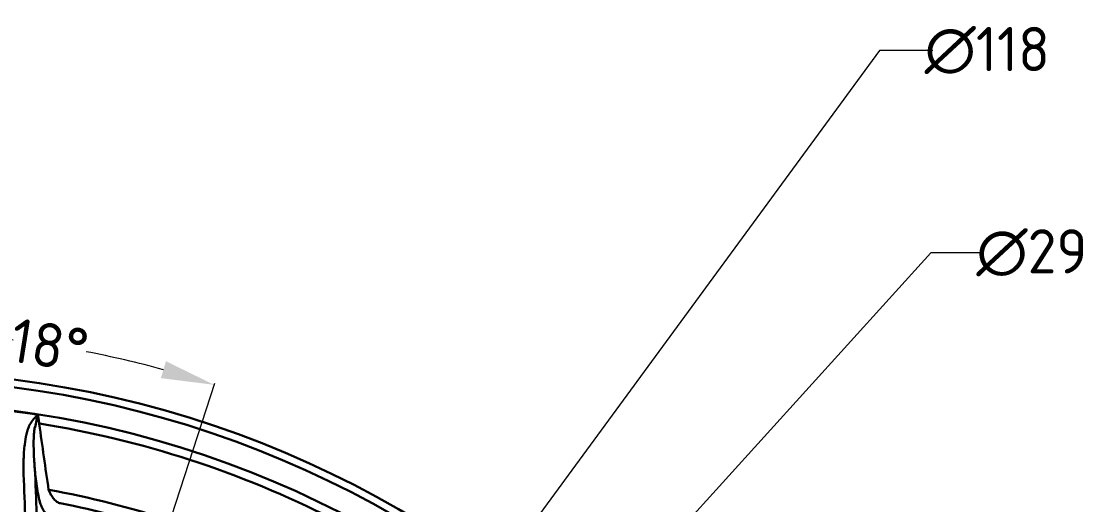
# Model space of a CAD drawing. Header units: inches. Extents: x 975 to 1816, y 133 to 420.
# Drawn here: x 1123.4 to 1184.1, y 327.7 to 355 of the extents above; entities that cross this region are included whole.
import ezdxf

# ---------------------------------------------------------------- set-up
doc = ezdxf.new("R2010")
doc.units = ezdxf.units.IN
doc.header["$MEASUREMENT"] = 0
doc.linetypes.add('CENTER', pattern=[2, 1.25, -0.25, 0.25, -0.25])
doc.layers.get('0').update_dxf_attribs({"lineweight": 30})
doc.layers.add('Center', color=1, linetype='CENTER', lineweight=18)
doc.styles.add('TCVN', font='tcvn+7284-2003r.ttf', dxfattribs={"height": 2.5})
doc.dimstyles.new('TCVN', dxfattribs={"dimtxt": 2.5, "dimasz": 3, "dimexe": 0.1, "dimexo": 0.0625, "dimgap": 0.09, "dimtad": 0, "dimtoh": 1, "dimdec": 0, "dimzin": 0, "dimdsep": 46, "dimtxsty": 'TCVN', "dimcen": 0.09, "dimclrd": 2, "dimclre": 2, "dimclrt": 1, "dimadec": 0, "dimazin": 0, "dimtfac": 1, "dimtdec": 0, "dimtofl": 0, "dimtmove": 0, "dimatfit": 3, "dimfxl": 1, "dimtolj": 1, "dimtzin": 0, "dimlwd": 18, "dimlwe": 18, "dimarcsym": 0})

# ---------------------------------------------------------------- blocks, each defined once
blk = doc.blocks.new('*D7')
at = {"layer": 'Center', "color": 2, "linetype": 'Continuous', "lineweight": 18, "transparency": 16777216}
for p, q in [((1171.919, 353.394), (1151.998, 326.267)), ((1174.919, 353.394), (1171.919, 353.394))]:
    blk.add_line(p, q, dxfattribs=at)
at = {"layer": 'Center', "color": 2, "lineweight": 18, "transparency": 16777216}
for p, q in [((1115.306, 276.426), (1115.486, 276.426)), ((1115.396, 276.336), (1115.396, 276.516))]:
    blk.add_line(p, q, dxfattribs=at)
at = {"layer": 'Center', "color": 2, "transparency": 16777216}
blk.add_solid([(1151.595, 326.563), (1152.401, 325.971), (1150.222, 323.849)], dxfattribs=at)
at = {"layer": 'Defpoints', "color": 0, "transparency": 16777216}
for p in [(1150.222, 323.849), (1080.569, 229.002)]:
    blk.add_point(p, dxfattribs=at)
at = {"layer": 'Center', "color": 1, "transparency": 16777216, "insert": (1178.009, 353.394), "char_height": 2.5, "attachment_point": 5, "style": 'TCVN'}
blk.add_mtext('\\A1;∅118', dxfattribs=at)
blk = doc.blocks.new('*D8')
at = {"layer": 'Center', "color": 2, "linetype": 'Continuous', "lineweight": 18, "transparency": 16777216}
for p, q in [((1174.822, 341.958), (1127.243, 289.491)), ((1177.822, 341.958), (1174.822, 341.958))]:
    blk.add_line(p, q, dxfattribs=at)
at = {"layer": 'Center', "color": 2, "lineweight": 18, "transparency": 16777216}
for p, q in [((1115.306, 276.426), (1115.486, 276.426)), ((1115.396, 276.336), (1115.396, 276.516))]:
    blk.add_line(p, q, dxfattribs=at)
at = {"layer": 'Center', "color": 2, "transparency": 16777216}
blk.add_solid([(1126.873, 289.826), (1127.614, 289.155), (1125.228, 287.268)], dxfattribs=at)
at = {"layer": 'Defpoints', "color": 0, "transparency": 16777216}
for p in [(1125.228, 287.268), (1105.563, 265.583)]:
    blk.add_point(p, dxfattribs=at)
at = {"layer": 'Center', "color": 1, "transparency": 16777216, "insert": (1180.537, 341.958), "char_height": 2.5, "attachment_point": 5, "style": 'TCVN'}
blk.add_mtext('\\A1;∅29', dxfattribs=at)
blk = doc.blocks.new('*D12')
at = {"layer": 'Center', "color": 2, "linetype": 'Continuous', "lineweight": 18, "transparency": 16777216}
blk.add_line((1129.982, 321.319), (1134.289, 334.585), dxfattribs=at)
for start, end in [(82.96732, 87.18581), (74.82735, 79.04584)]:
    blk.add_arc((1115.396, 276.391), 61.085, start, end, dxfattribs=at)
at = {"layer": 'Center', "color": 2, "transparency": 16777216}
for points in [[(1118.382, 336.902), (1118.407, 337.902), (1115.396, 337.475)], [(1131.526, 335.825), (1131.241, 334.867), (1134.259, 334.49)]]:
    blk.add_solid(points, dxfattribs=at)
at = {"layer": 'Defpoints', "color": 0, "transparency": 16777216}
for p in [(1115.396, 349.385), (1128.087, 336.143), (1129.963, 321.259), (1126.715, 311.256), (1115.396, 203.466)]:
    blk.add_point(p, dxfattribs=at)
at = {"layer": 'Center', "color": 1, "transparency": 16777216, "insert": (1124.945, 336.724), "char_height": 2.5, "attachment_point": 5, "rotation": 351.00658, "style": 'TCVN'}
blk.add_mtext('\\A1;18°', dxfattribs=at)
blk = doc.blocks.new('*D16')
at = {"layer": 'Center', "color": 2, "linetype": 'Continuous', "lineweight": 18, "transparency": 16777216}
blk.add_line((1126.68, 280.084), (1126.375, 279.984), dxfattribs=at)
for start, end in [(65.65809, 75.20972), (32.94014, 42.49178)]:
    blk.add_arc((1115.396, 276.385), 11.654, start, end, dxfattribs=at)
at = {"layer": 'Center', "color": 2, "transparency": 16777216}
for points in [[(1118.306, 287.157), (1118.435, 288.149), (1115.396, 288.039)], [(1125.627, 282.938), (1124.725, 282.507), (1126.47, 280.016)]]:
    blk.add_solid(points, dxfattribs=at)
at = {"layer": 'Defpoints', "color": 0, "transparency": 16777216}
for p in [(1115.396, 349.385), (1124.043, 284.198), (1132.14, 281.874), (1126.739, 280.104), (1115.396, 203.466)]:
    blk.add_point(p, dxfattribs=at)
at = {"layer": 'Center', "color": 1, "transparency": 16777216, "insert": (1122.233, 285.823), "char_height": 2.5, "attachment_point": 5, "rotation": 324.07493, "style": 'TCVN'}
blk.add_mtext('\\A1;72°', dxfattribs=at)

msp = doc.modelspace()

# ---------------------------------------------------------------- linework, layer by layer
for radius in [58.838, 58.403, 57.085]:
    msp.add_circle((1115.396, 276.426), radius)
for radius, start, end in [(57.068, 81.04445, 83.42018), (56.593, 63.11875, 80.88125), (52.986, 64.32161, 79.67839), (52.362, 65.16908, 78.83092)]:
    msp.add_arc((1115.396, 276.426), radius, start, end)
for points, knots in [([(1123.826, 332.255), (1123.89, 332.354), (1123.96, 332.45), (1124.073, 332.586), (1124.112, 332.631), (1124.173, 332.696), (1124.193, 332.717), (1124.224, 332.749), (1124.235, 332.759), (1124.251, 332.775), (1124.256, 332.78), (1124.267, 332.79), (1124.273, 332.795), (1124.279, 332.798)], [0, 0, 0, 0, 0.5, 0.5, 0.75, 0.75, 0.875, 0.875, 0.9375, 0.9375, 0.96875, 0.96875, 1, 1, 1, 1]), ([(1124.289, 332.792), (1124.287, 332.793), (1124.285, 332.791), (1124.283, 332.788), (1124.282, 332.786), (1124.28, 332.781), (1124.279, 332.778), (1124.275, 332.767), (1124.273, 332.76), (1124.267, 332.738), (1124.263, 332.724), (1124.251, 332.681), (1124.243, 332.652), (1124.221, 332.565), (1124.207, 332.507), (1124.167, 332.334), (1124.143, 332.219), (1124.123, 332.104)], [0, 0, 0, 0, 0.007813, 0.007813, 0.015625, 0.015625, 0.03125, 0.03125, 0.0625, 0.0625, 0.125, 0.125, 0.25, 0.25, 0.5, 0.5, 1, 1, 1, 1]), ([(1124.279, 332.798), (1124.281, 332.798), (1124.283, 332.797), (1124.284, 332.796), (1124.286, 332.795), (1124.287, 332.793), (1124.289, 332.792)], [0, 0, 0, 0, 0.00002529611, 0.00002529611, 0.00002529611, 0.00005828994, 0.00005828994, 0.00005828994, 0.00005828994]), ([(1124.289, 332.792), (1124.296, 332.708), (1124.307, 332.625), (1124.332, 332.462), (1124.347, 332.382), (1124.365, 332.303)], [0, 0, 0, 0, 0.5, 0.5, 1, 1, 1, 1]), ([(1123.535, 331.124), (1123.559, 331.318), (1123.591, 331.511), (1123.658, 331.795), (1123.684, 331.889), (1123.746, 332.075), (1123.782, 332.167), (1123.826, 332.255)], [0, 0, 0, 0, 0.5, 0.5, 0.75, 0.75, 1, 1, 1, 1]), ([(1124.098, 332.1), (1124.083, 332.014), (1124.073, 331.928), (1124.057, 331.755), (1124.052, 331.668), (1124.04, 331.409), (1124.038, 331.235), (1124.039, 331.061)], [0, 0, 0, 0, 0.25, 0.25, 0.5, 0.5, 1, 1, 1, 1]), ([(1124.123, 332.104), (1124.12, 332.102), (1124.118, 332.101), (1124.115, 332.099), (1124.112, 332.098), (1124.11, 332.098), (1124.107, 332.098), (1124.104, 332.098), (1124.102, 332.098), (1124.099, 332.099), (1124.099, 332.1), (1124.099, 332.1), (1124.098, 332.1)], [0, 0, 0, 0, 0.000045235, 0.000045235, 0.000045235, 0.0000912073, 0.0000912073, 0.0000912073, 0.0001333012, 0.0001333012, 0.0001333012, 0.0001415109, 0.0001415109, 0.0001415109, 0.0001415109]), ([(1124.354, 332.278), (1124.356, 332.284), (1124.359, 332.29), (1124.361, 332.296), (1124.363, 332.299), (1124.364, 332.301), (1124.365, 332.303)], [0, 0, 0, 0, 0.0001038946, 0.0001038946, 0.0001038946, 0.0001448338, 0.0001448338, 0.0001448338, 0.0001448338]), ([(1124.354, 332.278), (1124.442, 331.657), (1124.528, 331.036), (1124.706, 329.795), (1124.796, 329.174), (1124.889, 328.554)], [0, 0, 0, 0, 0.5, 0.5, 1, 1, 1, 1]), ([(1123.474, 329.434), (1123.464, 329.716), (1123.462, 329.998), (1123.48, 330.562), (1123.5, 330.843), (1123.535, 331.124)], [0, 0, 0, 0, 0.5, 0.5, 1, 1, 1, 1]), ([(1124.039, 331.061), (1124.042, 330.792), (1124.052, 330.523), (1124.082, 329.985), (1124.102, 329.716), (1124.126, 329.448)], [0, 0, 0, 0, 0.5, 0.5, 1, 1, 1, 1]), ([(1123.896, 319.073), (1123.819, 320.786), (1123.746, 322.507), (1123.606, 325.965), (1123.539, 327.698), (1123.474, 329.434)], [0, 0, 0, 0, 0.5, 0.5, 1, 1, 1, 1]), ([(1124.126, 329.448), (1124.189, 327.701), (1124.255, 325.957), (1124.39, 322.478), (1124.46, 320.746), (1124.533, 319.022)], [0, 0, 0, 0, 0.5, 0.5, 1, 1, 1, 1]), ([(1124.847, 327.17), (1124.818, 327.175), (1124.789, 327.188), (1124.732, 327.225), (1124.703, 327.25), (1124.647, 327.312), (1124.62, 327.348), (1124.567, 327.432), (1124.54, 327.48), (1124.491, 327.585), (1124.467, 327.642), (1124.422, 327.765), (1124.401, 327.831), (1124.342, 328.041), (1124.31, 328.193), (1124.285, 328.357)], [0, 0, 0, 0, 0.125, 0.125, 0.25, 0.25, 0.375, 0.375, 0.5, 0.5, 0.625, 0.625, 0.75, 0.75, 1, 1, 1, 1]), ([(1124.889, 328.554), (1124.927, 328.449), (1124.971, 328.355), (1125.046, 328.224), (1125.072, 328.183), (1125.126, 328.107), (1125.153, 328.071), (1125.21, 328.006), (1125.239, 327.975), (1125.298, 327.921), (1125.328, 327.897), (1125.388, 327.856), (1125.418, 327.839), (1125.479, 327.811), (1125.509, 327.801), (1125.538, 327.795)], [0, 0, 0, 0, 0.25, 0.25, 0.375, 0.375, 0.5, 0.5, 0.625, 0.625, 0.75, 0.75, 0.875, 0.875, 1, 1, 1, 1])]:
    msp.add_open_spline(points, degree=3, knots=knots)
msp.add_open_spline([(1124.285, 328.357), (1124.232, 328.72), (1124.179, 329.084), (1124.126, 329.448)], degree=3)

# ---------------------------------------------------------------- dimensions: what is measured, and where the dimension line sits
at = {"layer": 'Center'}
for p1, p2, picture, middle in [((1080.569, 229.002), (1150.222, 323.849), '*D7', (1178.009, 353.394)), ((1105.563, 265.583), (1125.228, 287.268), '*D8', (1180.537, 341.958))]:
    dim = msp.add_diameter_dim_2p(p1=p1, p2=p2, dimstyle='TCVN', dxfattribs=at)
    dim.commit()
    dim.dimension.update_dxf_attribs({"geometry": picture, "text_midpoint": middle, "dimtype": 163})
for base, line1, picture, middle in [((1128.087, 336.143), ((1126.715, 311.256), (1129.963, 321.259)), '*D12', (1124.945, 336.724)), ((1124.043, 284.198), ((1132.14, 281.874), (1126.739, 280.104)), '*D16', (1122.233, 285.823))]:
    dim = msp.add_angular_dim_2l(base=base, line1=line1, line2=((1115.396, 349.385), (1115.396, 203.466)), dimstyle='TCVN', dxfattribs=at)
    dim.commit()
    dim.dimension.update_dxf_attribs({"geometry": picture, "text_midpoint": middle})

doc.saveas('drawing.dxf')
